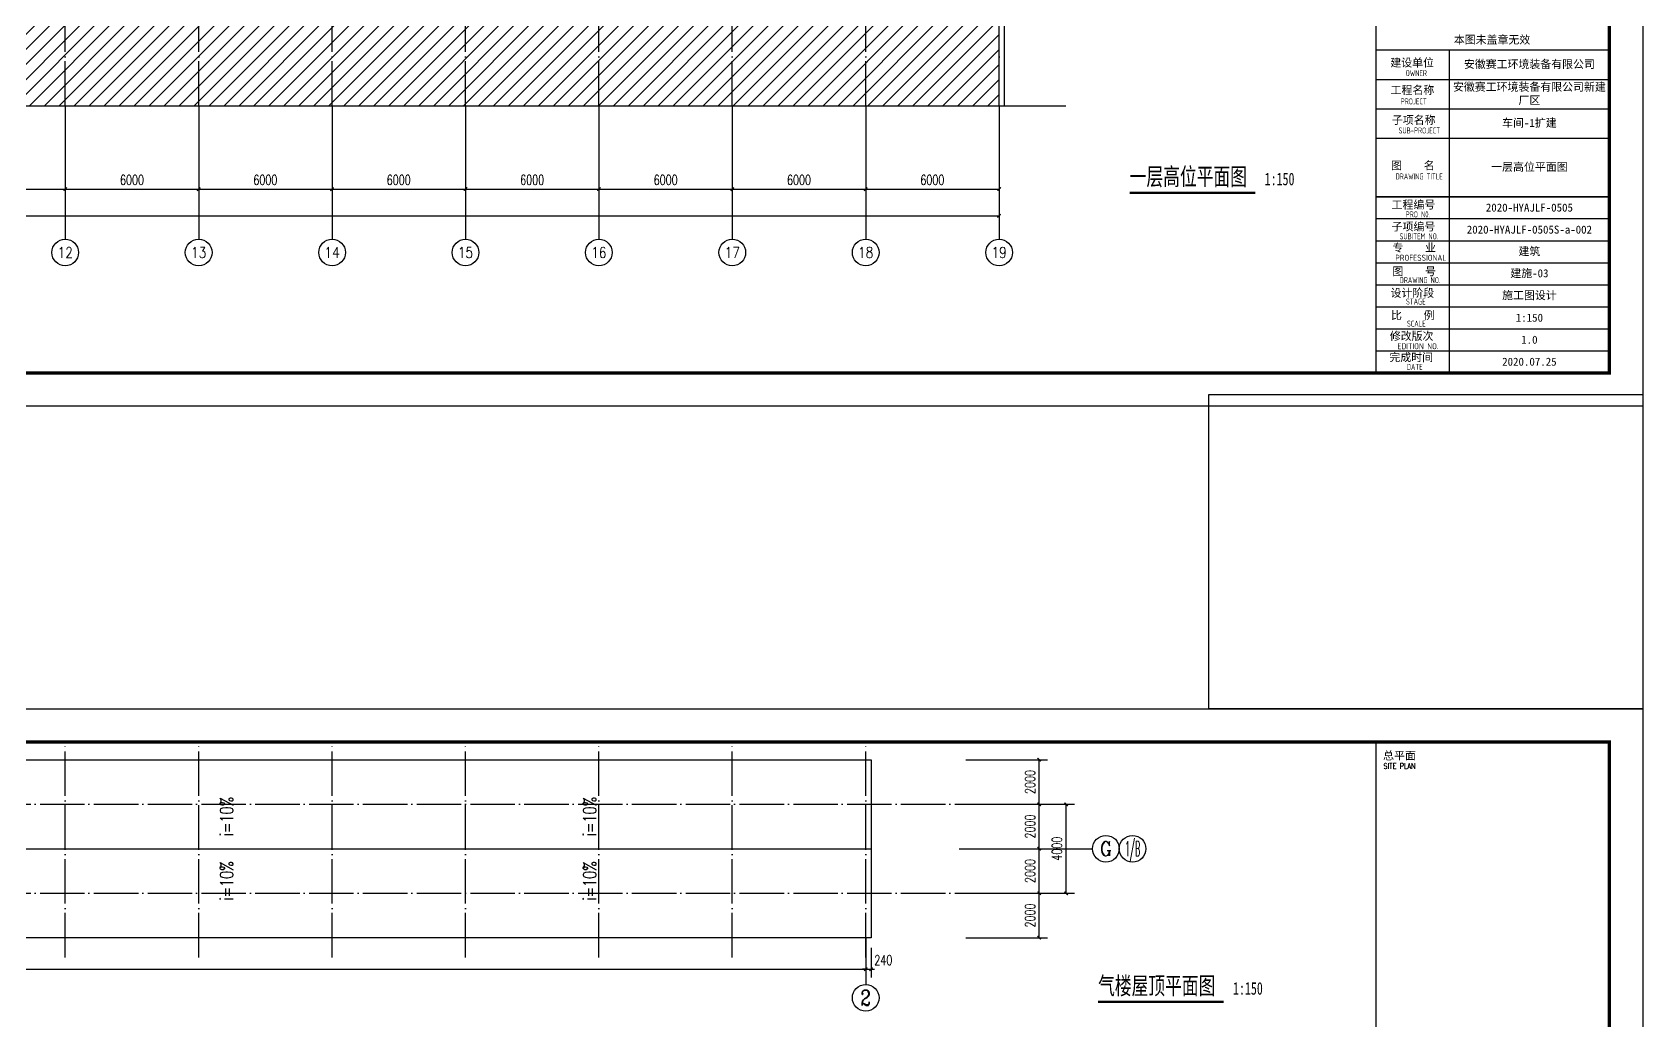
# Model space of a CAD drawing. Extents: x 1900113 to 2270874, y 17288394 to 17931430.
# Drawn here: x 2198437 to 2270874, y 17611013 to 17655456 of the extents above; entities that cross this region are included whole.
import ezdxf
from ezdxf.enums import TextEntityAlignment as Align

# ---------------------------------------------------------------- set-up
doc = ezdxf.new("R2010")
doc.units = 0
doc.header["$LTSCALE"] = 1000
doc.header["$MEASUREMENT"] = 0
doc.linetypes.add('DOTE', pattern=[2.42, 2, -0.2, 0.02, -0.2])
doc.layers.get('Defpoints').update_dxf_attribs({"color": 250})
for name, color, linetype in [('0 - 屋顶线', 150, 'Continuous'), ('AXIS_TEXT', 7, 'Continuous'), ('AXIS_外部', 171, 'Continuous'), ('DIM_SYMB', 165, 'Continuous'), ('DOTE', 1, 'DOTE'), ('PUB_TEXT', 7, 'Continuous'), ('PUB_TITLE', 4, 'Continuous'), ('TK', 4, 'Continuous'), ('WALL-PARAPET', 6, 'Continuous')]:
    doc.layers.add(name, color=color, linetype=linetype)
doc.styles.add('_TCH_AXIS', font='COMPLEX', dxfattribs={"bigfont": 'GBCBIG'})
doc.styles.add('_TCH_DIM', font='SIMPLEX', dxfattribs={"bigfont": 'GBCBIG'})
doc.styles.add('_TCH_DIM_T3', font='SIMPLEX', dxfattribs={"width": 0.705882, "bigfont": 'GBCBIG'})
doc.styles.add('COMPLEX', font='COMPLEX')
doc.styles.add('HT', font='simhei.ttf', dxfattribs={"width": 0.7})
doc.styles.add('ROMANS', font='romans', dxfattribs={"width": 0.65, "height": 231.275})
doc.styles.add('TSSD_REIN', font='tssdeng.shx', dxfattribs={"width": 0.7, "bigfont": 'tssdchn.shx'})
doc.styles.add('图签宋体', font='', dxfattribs={"height": 300})
doc.styles.get('图签宋体').set_extended_font_data('NSimSun')
doc.dimstyles.new('_TCH_ARCH&&150', dxfattribs={"dimtxt": 446.25, "dimasz": 150, "dimexe": 375, "dimexo": 450, "dimgap": 189.375, "dimtad": 1, "dimdec": 0, "dimzin": 0, "dimdsep": 46, "dimtxsty": '_TCH_DIM_T3', "dimblk": 'ARCHTICK', "dimcen": 0.09, "dimclrt": 7, "dimazin": 2, "dimtfac": 1, "dimtdec": 0, "dimtix": 1, "dimtmove": 2, "dimatfit": 3, "dimfxl": 0, "dimtolj": 1, "dimtzin": 0, "dimarcsym": 0})

# ---------------------------------------------------------------- blocks, each defined once
blk = doc.blocks.new('GeYuanFrame_73583436', base_point=(20.09, 4.53))
at = {"layer": 'PUB_TITLE'}
blk.add_lwpolyline([(1013.09, 14.53), (1013.09, 111.33)], dxfattribs=at)
at = {"layer": 'TK'}
for p, q in [((991.09, 102.53), (1061.09, 102.53)), ((991.09, 93.73), (1061.09, 93.73)), ((991.09, 84.93), (1013.09, 84.93)), ((991.09, 84.93), (1061.09, 84.93)), ((991.09, 67.37), (1061.09, 67.37)), ((991.09, 67.33), (1061.09, 67.33)), ((991.09, 60.77), (1061.09, 60.77)), ((991.09, 54.17), (1061.09, 54.17)), ((991.09, 47.57), (1061.09, 47.57)), ((991.09, 40.97), (1061.09, 40.97)), ((991.09, 34.37), (1061.09, 34.37)), ((991.09, 27.77), (1061.09, 27.77)), ((991.09, 21.17), (1061.09, 21.17)), ((991.09, 14.53), (1061.09, 14.53))]:
    blk.add_line(p, q, dxfattribs=at)
blk.add_lwpolyline([(20.09, 4.53), (20.09, 598.53), (1071.09, 598.53), (1071.09, 4.53)], close=True, dxfattribs=at)
at = {"layer": 'TK', "const_width": 1}
blk.add_lwpolyline([(45.09, 588.53), (1061.09, 588.53), (1061.09, 14.53), (45.09, 14.53)], close=True, dxfattribs=at)
at = {"layer": 'TK'}
for points, const_width in [([(991.09, 588.53), (991.09, 14.53)], 0.4), ([(991.09, 111.33), (1061.09, 111.33)], 0.35), ([(991.09, 67.37), (1061.09, 67.37)], 0.35)]:
    blk.add_lwpolyline(points, dxfattribs=dict(at, const_width=const_width))
at = {"layer": 'TK', "style": '图签宋体'}
for s, p in [('本图未盖章无效', (1014.43, 113.2)), ('建设单位', (995.39, 106.33)), ('工程名称', (995.47, 98.12)), ('子项名称', (995.85, 89.14)), ('图    名', (995.63, 75.5)), ('工程编号', (995.77, 63.77)), ('子项编号', (995.77, 57.19)), ('专    业', (996.01, 50.88)), ('图    号', (996.02, 43.77)), ('设计阶段', (995.45, 37.32)), ('比    例', (995.59, 30.63)), ('修改版次', (995.24, 24.41)), ('完成时间', (995.11, 18.02))]:
    blk.add_text(s, height=2.4, dxfattribs=at).set_placement(p)
at = {"layer": 'TK', "style": 'TSSD_REIN'}
for s, width, p in [('OWNER', 0.7, (999.98, 103.48)), ('PROJECT', 0.7, (998.52, 95.02)), ('SUB-PROJECT', 0.7, (997.86, 86.3)), ('DRAWING TITLE', 0.7, (996.97, 72.53)), ('PRO N0.', 0.7, (1000.01, 61.15)), ('SUBITEM NO.', 0.7, (998.15, 54.58)), ('PROFESSIONAL', 0.8, (996.88, 48.15)), ('DRAWING NO.', 0.7, (998.19, 41.45)), ('STAGE', 0.7, (1000.09, 35.03)), ('SCALE', 0.7, (1000.38, 28.42)), ('EDITION NO.', 0.8, (997.53, 21.64)), ('DATE', 0.7, (1000.33, 15.45))]:
    blk.add_text(s, height=1.8, dxfattribs=dict(at, width=width)).set_placement(p)
at = {"layer": 'TK', "char_height": 2.4, "width": 48, "attachment_point": 5, "style": '图签宋体'}
for s, insert in [('安徽赛工环境装备有限公司', (1037.09, 106.93)), ('安徽赛工环境装备有限公司新建厂区', (1037.09, 98.13)), ('车间-1扩建', (1037.09, 89.33)), ('一层高位平面图', (1037.09, 76.13)), ('2020-HYAJLF-0505', (1037.09, 64.07)), ('2020-HYAJLF-0505S-a-002', (1037.09, 57.47)), ('建筑', (1037.09, 50.87)), ('建施-03', (1037.09, 44.27)), ('施工图设计', (1037.09, 37.67)), ('1:150', (1037.09, 31.07)), ('1.0', (1037.09, 24.47)), ('2020.07.25', (1037.09, 17.88))]:
    blk.add_mtext(s, dxfattribs=dict(at, insert=insert))
blk = doc.blocks.new('GeYuanFrame_83275672', base_point=(20.09, 4.53))
at = {"layer": 'TK'}
blk.add_lwpolyline([(20.09, 4.53), (20.09, 598.53), (1071.09, 598.53), (1071.09, 4.53)], close=True, dxfattribs=at)
at = {"layer": 'TK', "const_width": 1}
blk.add_lwpolyline([(45.09, 588.53), (1061.09, 588.53), (1061.09, 14.53), (45.09, 14.53)], close=True, dxfattribs=at)
at = {"layer": 'TK', "const_width": 0.4}
blk.add_lwpolyline([(991.09, 588.53), (991.09, 14.53)], dxfattribs=at)
at = {"layer": 'TK', "style": '图签宋体'}
blk.add_text('总平面', height=2.4, dxfattribs=at).set_placement((993.23, 583.28))
at = {"layer": 'TK', "style": 'ROMANS', "width": 0.76}
blk.add_text('SITE PLAN', height=1.697, dxfattribs=at).set_placement((993.35, 580.49))
blk = doc.blocks.new('_ArchTick')
at = {"color": 0, "linetype": 'ByBlock', "const_width": 0.4}
blk.add_lwpolyline([(-0.5, -0.5), (0.5, 0.5)], dxfattribs=at)
blk = doc.blocks.new('*D40')
at = {"layer": 'AXIS_外部', "color": 0, "lineweight": -2}
for p, q in [((2139924, 17614296), (2139924, 17612953)), ((2235924, 17614296), (2235924, 17612953)), ((2139924, 17613328), (2235924, 17613328))]:
    blk.add_line(p, q, dxfattribs=at)
at = {"layer": 'Defpoints', "color": 0}
for p in [(2139924, 17614746), (2235924, 17614746), (2235924, 17613328)]:
    blk.add_point(p, dxfattribs=at)
at = {"layer": 'AXIS_外部', "color": 0, "lineweight": -2, "xscale": 150, "yscale": 150, "zscale": 150, "rotation": 180}
blk.add_blockref('_ArchTick', (2139924, 17613328), dxfattribs=at)
at = {"layer": 'AXIS_外部', "color": 0, "lineweight": -2, "xscale": 150, "yscale": 150, "zscale": 150}
blk.add_blockref('_ArchTick', (2235924, 17613328), dxfattribs=at)
at = {"layer": 'AXIS_外部', "color": 7, "insert": (2187924, 17613740), "char_height": 446.2, "attachment_point": 5, "style": '_TCH_DIM_T3'}
blk.add_mtext('\\A1;96000', dxfattribs=at)
blk = doc.blocks.new('*D41')
at = {"layer": 'AXIS_外部', "color": 0, "lineweight": -2}
for p, q in [((2235924, 17614296), (2235924, 17612953)), ((2236164, 17614296), (2236164, 17612953)), ((2235924, 17613328), (2235774, 17613328)), ((2235924, 17613328), (2236164, 17613328)), ((2236164, 17613328), (2236314, 17613328))]:
    blk.add_line(p, q, dxfattribs=at)
at = {"layer": 'Defpoints', "color": 0}
for p in [(2235924, 17614746), (2236164, 17614746), (2236164, 17613328)]:
    blk.add_point(p, dxfattribs=at)
at = {"layer": 'AXIS_外部', "color": 0, "lineweight": -2, "xscale": 150, "yscale": 150, "zscale": 150}
blk.add_blockref('_ArchTick', (2235924, 17613328), dxfattribs=at)
at = {"layer": 'AXIS_外部', "color": 0, "lineweight": -2, "xscale": 150, "yscale": 150, "zscale": 150, "rotation": 180}
blk.add_blockref('_ArchTick', (2236164, 17613328), dxfattribs=at)
at = {"layer": 'AXIS_外部', "color": 7, "insert": (2236719, 17613740), "char_height": 446.2, "attachment_point": 5, "style": '_TCH_DIM_T3'}
blk.add_mtext('\\A1;240', dxfattribs=at)
blk = doc.blocks.new('*D42')
at = {"layer": 'AXIS_外部', "color": 0, "lineweight": -2}
for p, q in [((2240437, 17620746), (2245312, 17620746)), ((2244937, 17616746), (2244937, 17620746)), ((2240437, 17616746), (2245312, 17616746))]:
    blk.add_line(p, q, dxfattribs=at)
at = {"layer": 'Defpoints', "color": 0}
for p in [(2239987, 17620746), (2244937, 17620746), (2239987, 17616746)]:
    blk.add_point(p, dxfattribs=at)
at = {"layer": 'AXIS_外部', "color": 0, "lineweight": -2, "xscale": 150, "yscale": 150, "zscale": 150}
for p, rotation in [((2244937, 17620746), 90), ((2244937, 17616746), 270)]:
    blk.add_blockref('_ArchTick', p, dxfattribs=dict(at, rotation=rotation))
at = {"layer": 'AXIS_外部', "color": 7, "insert": (2244524, 17618746), "char_height": 446.2, "attachment_point": 5, "rotation": 90, "style": '_TCH_DIM_T3'}
blk.add_mtext('\\A1;4000', dxfattribs=at)
blk = doc.blocks.new('*D43')
at = {"layer": 'AXIS_外部', "color": 0, "lineweight": -2}
for p, q in [((2240427, 17616746), (2244102, 17616746)), ((2243727, 17614746), (2243727, 17616746)), ((2240427, 17614746), (2244102, 17614746))]:
    blk.add_line(p, q, dxfattribs=at)
at = {"layer": 'Defpoints', "color": 0}
for p in [(2239977, 17616746), (2243727, 17616746), (2239977, 17614746)]:
    blk.add_point(p, dxfattribs=at)
at = {"layer": 'AXIS_外部', "color": 0, "lineweight": -2, "xscale": 150, "yscale": 150, "zscale": 150}
for p, rotation in [((2243727, 17616746), 90), ((2243727, 17614746), 270)]:
    blk.add_blockref('_ArchTick', p, dxfattribs=dict(at, rotation=rotation))
at = {"layer": 'AXIS_外部', "color": 7, "insert": (2243315, 17615746), "char_height": 446.2, "attachment_point": 5, "rotation": 90, "style": '_TCH_DIM_T3'}
blk.add_mtext('\\A1;2000', dxfattribs=at)
blk = doc.blocks.new('*D44')
at = {"layer": 'AXIS_外部', "color": 0, "lineweight": -2}
for p, q in [((2240427, 17618746), (2244102, 17618746)), ((2243727, 17616746), (2243727, 17618746)), ((2240427, 17616746), (2244102, 17616746))]:
    blk.add_line(p, q, dxfattribs=at)
at = {"layer": 'Defpoints', "color": 0}
for p in [(2239977, 17618746), (2243727, 17618746), (2239977, 17616746)]:
    blk.add_point(p, dxfattribs=at)
at = {"layer": 'AXIS_外部', "color": 0, "lineweight": -2, "xscale": 150, "yscale": 150, "zscale": 150}
for p, rotation in [((2243727, 17618746), 90), ((2243727, 17616746), 270)]:
    blk.add_blockref('_ArchTick', p, dxfattribs=dict(at, rotation=rotation))
at = {"layer": 'AXIS_外部', "color": 7, "insert": (2243315, 17617746), "char_height": 446.2, "attachment_point": 5, "rotation": 90, "style": '_TCH_DIM_T3'}
blk.add_mtext('\\A1;2000', dxfattribs=at)
blk = doc.blocks.new('*D45')
at = {"layer": 'AXIS_外部', "color": 0, "lineweight": -2}
for p, q in [((2240427, 17620746), (2244102, 17620746)), ((2243727, 17618746), (2243727, 17620746)), ((2240427, 17618746), (2244102, 17618746))]:
    blk.add_line(p, q, dxfattribs=at)
at = {"layer": 'Defpoints', "color": 0}
for p in [(2239977, 17620746), (2243727, 17620746), (2239977, 17618746)]:
    blk.add_point(p, dxfattribs=at)
at = {"layer": 'AXIS_外部', "color": 0, "lineweight": -2, "xscale": 150, "yscale": 150, "zscale": 150}
for p, rotation in [((2243727, 17620746), 90), ((2243727, 17618746), 270)]:
    blk.add_blockref('_ArchTick', p, dxfattribs=dict(at, rotation=rotation))
at = {"layer": 'AXIS_外部', "color": 7, "insert": (2243315, 17619746), "char_height": 446.2, "attachment_point": 5, "rotation": 90, "style": '_TCH_DIM_T3'}
blk.add_mtext('\\A1;2000', dxfattribs=at)
blk = doc.blocks.new('*D46')
at = {"layer": 'AXIS_外部', "color": 0, "lineweight": -2}
for p, q in [((2240427, 17622746), (2244102, 17622746)), ((2243727, 17620746), (2243727, 17622746)), ((2240427, 17620746), (2244102, 17620746))]:
    blk.add_line(p, q, dxfattribs=at)
at = {"layer": 'Defpoints', "color": 0}
for p in [(2239977, 17622746), (2243727, 17622746), (2239977, 17620746)]:
    blk.add_point(p, dxfattribs=at)
at = {"layer": 'AXIS_外部', "color": 0, "lineweight": -2, "xscale": 150, "yscale": 150, "zscale": 150}
for p, rotation in [((2243727, 17622746), 90), ((2243727, 17620746), 270)]:
    blk.add_blockref('_ArchTick', p, dxfattribs=dict(at, rotation=rotation))
at = {"layer": 'AXIS_外部', "color": 7, "insert": (2243315, 17621746), "char_height": 446.2, "attachment_point": 5, "rotation": 90, "style": '_TCH_DIM_T3'}
blk.add_mtext('\\A1;2000', dxfattribs=at)
blk = doc.blocks.new('*D554')
at = {"layer": 'AXIS_外部', "color": 0, "lineweight": -2}
for p, q in [((2193924, 17651703), (2193924, 17648028)), ((2199924, 17651703), (2199924, 17648028)), ((2193924, 17648403), (2199924, 17648403))]:
    blk.add_line(p, q, dxfattribs=at)
at = {"layer": 'Defpoints', "color": 0}
for p in [(2193924, 17652153), (2199924, 17652153), (2199924, 17648403)]:
    blk.add_point(p, dxfattribs=at)
at = {"layer": 'AXIS_外部', "color": 0, "lineweight": -2, "xscale": 150, "yscale": 150, "zscale": 150, "rotation": 180}
blk.add_blockref('_ArchTick', (2193924, 17648403), dxfattribs=at)
at = {"layer": 'AXIS_外部', "color": 0, "lineweight": -2, "xscale": 150, "yscale": 150, "zscale": 150}
blk.add_blockref('_ArchTick', (2199924, 17648403), dxfattribs=at)
at = {"layer": 'AXIS_外部', "color": 7, "insert": (2196924, 17648816), "char_height": 446.2, "attachment_point": 5, "style": '_TCH_DIM_T3'}
blk.add_mtext('\\A1;6000', dxfattribs=at)
blk = doc.blocks.new('*D555')
at = {"layer": 'AXIS_外部', "color": 0, "lineweight": -2}
for p, q in [((2199924, 17651703), (2199924, 17648028)), ((2205924, 17651703), (2205924, 17648028)), ((2199924, 17648403), (2205924, 17648403))]:
    blk.add_line(p, q, dxfattribs=at)
at = {"layer": 'Defpoints', "color": 0}
for p in [(2199924, 17652153), (2205924, 17652153), (2205924, 17648403)]:
    blk.add_point(p, dxfattribs=at)
at = {"layer": 'AXIS_外部', "color": 0, "lineweight": -2, "xscale": 150, "yscale": 150, "zscale": 150, "rotation": 180}
blk.add_blockref('_ArchTick', (2199924, 17648403), dxfattribs=at)
at = {"layer": 'AXIS_外部', "color": 0, "lineweight": -2, "xscale": 150, "yscale": 150, "zscale": 150}
blk.add_blockref('_ArchTick', (2205924, 17648403), dxfattribs=at)
at = {"layer": 'AXIS_外部', "color": 7, "insert": (2202924, 17648816), "char_height": 446.2, "attachment_point": 5, "style": '_TCH_DIM_T3'}
blk.add_mtext('\\A1;6000', dxfattribs=at)
blk = doc.blocks.new('*D556')
at = {"layer": 'AXIS_外部', "color": 0, "lineweight": -2}
for p, q in [((2205924, 17651703), (2205924, 17648028)), ((2211924, 17651703), (2211924, 17648028)), ((2205924, 17648403), (2211924, 17648403))]:
    blk.add_line(p, q, dxfattribs=at)
at = {"layer": 'Defpoints', "color": 0}
for p in [(2205924, 17652153), (2211924, 17652153), (2211924, 17648403)]:
    blk.add_point(p, dxfattribs=at)
at = {"layer": 'AXIS_外部', "color": 0, "lineweight": -2, "xscale": 150, "yscale": 150, "zscale": 150, "rotation": 180}
blk.add_blockref('_ArchTick', (2205924, 17648403), dxfattribs=at)
at = {"layer": 'AXIS_外部', "color": 0, "lineweight": -2, "xscale": 150, "yscale": 150, "zscale": 150}
blk.add_blockref('_ArchTick', (2211924, 17648403), dxfattribs=at)
at = {"layer": 'AXIS_外部', "color": 7, "insert": (2208924, 17648816), "char_height": 446.2, "attachment_point": 5, "style": '_TCH_DIM_T3'}
blk.add_mtext('\\A1;6000', dxfattribs=at)
blk = doc.blocks.new('*D557')
at = {"layer": 'AXIS_外部', "color": 0, "lineweight": -2}
for p, q in [((2211924, 17651703), (2211924, 17648028)), ((2217924, 17651703), (2217924, 17648028)), ((2211924, 17648403), (2217924, 17648403))]:
    blk.add_line(p, q, dxfattribs=at)
at = {"layer": 'Defpoints', "color": 0}
for p in [(2211924, 17652153), (2217924, 17652153), (2217924, 17648403)]:
    blk.add_point(p, dxfattribs=at)
at = {"layer": 'AXIS_外部', "color": 0, "lineweight": -2, "xscale": 150, "yscale": 150, "zscale": 150, "rotation": 180}
blk.add_blockref('_ArchTick', (2211924, 17648403), dxfattribs=at)
at = {"layer": 'AXIS_外部', "color": 0, "lineweight": -2, "xscale": 150, "yscale": 150, "zscale": 150}
blk.add_blockref('_ArchTick', (2217924, 17648403), dxfattribs=at)
at = {"layer": 'AXIS_外部', "color": 7, "insert": (2214924, 17648816), "char_height": 446.2, "attachment_point": 5, "style": '_TCH_DIM_T3'}
blk.add_mtext('\\A1;6000', dxfattribs=at)
blk = doc.blocks.new('*D558')
at = {"layer": 'AXIS_外部', "color": 0, "lineweight": -2}
for p, q in [((2217924, 17651703), (2217924, 17648028)), ((2223924, 17651703), (2223924, 17648028)), ((2217924, 17648403), (2223924, 17648403))]:
    blk.add_line(p, q, dxfattribs=at)
at = {"layer": 'Defpoints', "color": 0}
for p in [(2217924, 17652153), (2223924, 17652153), (2223924, 17648403)]:
    blk.add_point(p, dxfattribs=at)
at = {"layer": 'AXIS_外部', "color": 0, "lineweight": -2, "xscale": 150, "yscale": 150, "zscale": 150, "rotation": 180}
blk.add_blockref('_ArchTick', (2217924, 17648403), dxfattribs=at)
at = {"layer": 'AXIS_外部', "color": 0, "lineweight": -2, "xscale": 150, "yscale": 150, "zscale": 150}
blk.add_blockref('_ArchTick', (2223924, 17648403), dxfattribs=at)
at = {"layer": 'AXIS_外部', "color": 7, "insert": (2220924, 17648816), "char_height": 446.2, "attachment_point": 5, "style": '_TCH_DIM_T3'}
blk.add_mtext('\\A1;6000', dxfattribs=at)
blk = doc.blocks.new('*D559')
at = {"layer": 'AXIS_外部', "color": 0, "lineweight": -2}
for p, q in [((2223924, 17651703), (2223924, 17648028)), ((2229924, 17651703), (2229924, 17648028)), ((2223924, 17648403), (2229924, 17648403))]:
    blk.add_line(p, q, dxfattribs=at)
at = {"layer": 'Defpoints', "color": 0}
for p in [(2223924, 17652153), (2229924, 17652153), (2229924, 17648403)]:
    blk.add_point(p, dxfattribs=at)
at = {"layer": 'AXIS_外部', "color": 0, "lineweight": -2, "xscale": 150, "yscale": 150, "zscale": 150, "rotation": 180}
blk.add_blockref('_ArchTick', (2223924, 17648403), dxfattribs=at)
at = {"layer": 'AXIS_外部', "color": 0, "lineweight": -2, "xscale": 150, "yscale": 150, "zscale": 150}
blk.add_blockref('_ArchTick', (2229924, 17648403), dxfattribs=at)
at = {"layer": 'AXIS_外部', "color": 7, "insert": (2226924, 17648816), "char_height": 446.2, "attachment_point": 5, "style": '_TCH_DIM_T3'}
blk.add_mtext('\\A1;6000', dxfattribs=at)
blk = doc.blocks.new('*D560')
at = {"layer": 'AXIS_外部', "color": 0, "lineweight": -2}
for p, q in [((2229924, 17651703), (2229924, 17648028)), ((2235924, 17651703), (2235924, 17648028)), ((2229924, 17648403), (2235924, 17648403))]:
    blk.add_line(p, q, dxfattribs=at)
at = {"layer": 'Defpoints', "color": 0}
for p in [(2229924, 17652153), (2235924, 17652153), (2235924, 17648403)]:
    blk.add_point(p, dxfattribs=at)
at = {"layer": 'AXIS_外部', "color": 0, "lineweight": -2, "xscale": 150, "yscale": 150, "zscale": 150, "rotation": 180}
blk.add_blockref('_ArchTick', (2229924, 17648403), dxfattribs=at)
at = {"layer": 'AXIS_外部', "color": 0, "lineweight": -2, "xscale": 150, "yscale": 150, "zscale": 150}
blk.add_blockref('_ArchTick', (2235924, 17648403), dxfattribs=at)
at = {"layer": 'AXIS_外部', "color": 7, "insert": (2232924, 17648816), "char_height": 446.2, "attachment_point": 5, "style": '_TCH_DIM_T3'}
blk.add_mtext('\\A1;6000', dxfattribs=at)
blk = doc.blocks.new('*D561')
at = {"layer": 'AXIS_外部', "color": 0, "lineweight": -2}
for p, q in [((2235924, 17651703), (2235924, 17648028)), ((2241924, 17651703), (2241924, 17648028)), ((2235924, 17648403), (2241924, 17648403))]:
    blk.add_line(p, q, dxfattribs=at)
at = {"layer": 'Defpoints', "color": 0}
for p in [(2235924, 17652153), (2241924, 17652153), (2241924, 17648403)]:
    blk.add_point(p, dxfattribs=at)
at = {"layer": 'AXIS_外部', "color": 0, "lineweight": -2, "xscale": 150, "yscale": 150, "zscale": 150, "rotation": 180}
blk.add_blockref('_ArchTick', (2235924, 17648403), dxfattribs=at)
at = {"layer": 'AXIS_外部', "color": 0, "lineweight": -2, "xscale": 150, "yscale": 150, "zscale": 150}
blk.add_blockref('_ArchTick', (2241924, 17648403), dxfattribs=at)
at = {"layer": 'AXIS_外部', "color": 7, "insert": (2238924, 17648816), "char_height": 446.2, "attachment_point": 5, "style": '_TCH_DIM_T3'}
blk.add_mtext('\\A1;6000', dxfattribs=at)
blk = doc.blocks.new('*D562')
at = {"layer": 'AXIS_外部', "color": 0, "lineweight": -2}
for p, q in [((2133924, 17651703), (2133924, 17646828)), ((2241924, 17651703), (2241924, 17646828)), ((2133924, 17647203), (2241924, 17647203))]:
    blk.add_line(p, q, dxfattribs=at)
at = {"layer": 'Defpoints', "color": 0}
for p in [(2133924, 17652153), (2241924, 17652153), (2241924, 17647203)]:
    blk.add_point(p, dxfattribs=at)
at = {"layer": 'AXIS_外部', "color": 0, "lineweight": -2, "xscale": 150, "yscale": 150, "zscale": 150, "rotation": 180}
blk.add_blockref('_ArchTick', (2133924, 17647203), dxfattribs=at)
at = {"layer": 'AXIS_外部', "color": 0, "lineweight": -2, "xscale": 150, "yscale": 150, "zscale": 150}
blk.add_blockref('_ArchTick', (2241924, 17647203), dxfattribs=at)
at = {"layer": 'AXIS_外部', "color": 7, "insert": (2187924, 17647616), "char_height": 446.2, "attachment_point": 5, "style": '_TCH_DIM_T3'}
blk.add_mtext('\\A1;108000', dxfattribs=at)
blk = doc.blocks.new('_AXISO')
blk.add_circle((0, 0), 0.5)
at = {"layer": 'AXIS_TEXT', "style": 'COMPLEX', "width": 1.041667}
blk.add_attdef('A', text='', height=0.56, dxfattribs=at).set_placement((-0.25, -0.28), (0.25, -0.28), align=Align.FIT)

msp = doc.modelspace()

# ---------------------------------------------------------------- hatches: boundary and pattern name
h = msp.add_hatch()
h.set_pattern_fill('ANSI31', color=250, scale=300, style=0)
h.set_pattern_definition([(45, (53131.6, -1230649.84), (-336.759605, 336.759605), [])])
h.paths.add_polyline_path([(2241923.5, 17656153.4), (2133923.5, 17656153.4), (2133923.5, 17652153.4), (2187810, 17652153.4), (2187886.5, 17652363.4), (2187960.5, 17651943.4), (2188035, 17652153.4), (2241923.5, 17652153.4)])
h.paths.add_polyline_path([(2186716.3, 17653731.3), (2187472.4, 17653731.3), (2187472.4, 17654978.8), (2186716.3, 17654978.8)], flags=24)
h.paths.add_polyline_path([(2185343, 17653707.6), (2187144.5, 17653707.6), (2187144.5, 17655029.1), (2185343, 17655029.1)], flags=24)
h.paths.add_polyline_path([(2184334.6, 17653731.3), (2185771.2, 17653731.3), (2185771.2, 17654978.8), (2184334.6, 17654978.8)], flags=24)
h.paths.add_polyline_path([(2182956.5, 17653691.5), (2184767.5, 17653691.5), (2184767.5, 17655041.5), (2182956.5, 17655041.5)], flags=24)

# ---------------------------------------------------------------- linework, layer by layer
msp.add_lwpolyline([(2270873.5, 17625042), (2251358.8, 17625042), (2251358.8, 17639164), (2270873.5, 17639164)], close=True)
at = {"layer": '0 - 屋顶线'}
msp.add_line((2139683.5, 17618746.3), (2236163.5, 17618746.3), dxfattribs=at)
msp.add_lwpolyline([(2139683.5, 17622746.3), (2236163.5, 17622746.3), (2236163.5, 17614746.3), (2139683.5, 17614746.3)], close=True, dxfattribs=at)
at = {"layer": 'AXIS_外部'}
for p, q in [((2199923.5, 17652153.4), (2199923.5, 17646153.4)), ((2205923.5, 17652153.4), (2205923.5, 17646153.4)), ((2211923.5, 17652153.4), (2211923.5, 17646153.4)), ((2217923.5, 17652153.4), (2217923.5, 17646153.4)), ((2223923.5, 17652153.4), (2223923.5, 17646153.4)), ((2229923.5, 17652153.4), (2229923.5, 17646153.4)), ((2235923.5, 17652153.4), (2235923.5, 17646153.4)), ((2241923.5, 17652153.4), (2241923.5, 17646153.4)), ((2240127.1, 17618746.3), (2246127.1, 17618746.3)), ((2235923.5, 17614746.3), (2235923.5, 17612643.6))]:
    msp.add_line(p, q, dxfattribs=at)
at = {"layer": 'DIM_SYMB', "color": 150}
msp.add_lwpolyline([(2130923.5, 17652153.4), (2187810, 17652153.4), (2187886.5, 17652363.4), (2187960.5, 17651943.4), (2188035, 17652153.4), (2244923.5, 17652153.4)], dxfattribs=at)
at = {"layer": 'DIM_SYMB', "const_width": 105}
for points in [[(2247798.4, 17648241.7), (2253448, 17648241.7)], [(2246376.1, 17611861.1), (2252022.6, 17611861.1)]]:
    msp.add_lwpolyline(points, dxfattribs=at)
at = {"layer": 'DIM_SYMB'}
for points in [[(2207619.5, 17619265.8, 0, 0, 0), (2207619.5, 17620520.2, 160, 0, 0), (2207619.5, 17621120.2, 0, 0, 0)], [(2223947.6, 17619265.8, 0, 0, 0), (2223947.6, 17620520.2, 160, 0, 0), (2223947.6, 17621120.2, 0, 0, 0)], [(2207619.5, 17618226.9, 0, 0, 0), (2207619.5, 17616972.5, 160, 0, 0), (2207619.5, 17616372.5, 0, 0, 0)], [(2223947.6, 17618226.9, 0, 0, 0), (2223947.6, 17616972.5, 160, 0, 0), (2223947.6, 17616372.5, 0, 0, 0)]]:
    msp.add_lwpolyline(points, format="xyseb", dxfattribs=at)
at = {"layer": 'DOTE'}
for p, q in [((2199923.5, 17652153.4), (2199923.5, 17716153.4)), ((2205923.5, 17652153.4), (2205923.5, 17716153.4)), ((2211923.5, 17652153.4), (2211923.5, 17716153.4)), ((2217923.5, 17652153.4), (2217923.5, 17716153.4)), ((2223923.5, 17652153.4), (2223923.5, 17716153.4)), ((2229923.5, 17652153.4), (2229923.5, 17716153.4)), ((2235923.5, 17652153.4), (2235923.5, 17716153.4)), ((2241923.5, 17652153.4), (2241923.5, 17716153.4)), ((2199923.5, 17613864.2), (2199923.5, 17623542)), ((2205923.5, 17613864.2), (2205923.5, 17623542)), ((2211923.5, 17613864.2), (2211923.5, 17623542)), ((2217923.5, 17613864.2), (2217923.5, 17623542)), ((2223923.5, 17613864.2), (2223923.5, 17623542)), ((2229923.5, 17613864.2), (2229923.5, 17623542)), ((2235923.5, 17613864.2), (2235923.5, 17623542)), ((2135870, 17620746.3), (2244923.5, 17620746.3)), ((2135870, 17616746.3), (2244923.5, 17616746.3))]:
    msp.add_line(p, q, dxfattribs=at)
at = {"layer": 'WALL-PARAPET'}
for p, q in [((2241923.5, 17652153.4), (2241923.5, 17656153.4)), ((2242163.5, 17652153.4), (2242163.5, 17656273.4)), ((2241923.5, 17652153.4), (2242163.5, 17652153.4))]:
    msp.add_line(p, q, dxfattribs=at)

# ---------------------------------------------------------------- block references
at = {"xscale": 150, "yscale": 150, "zscale": 150}
for name, p in [('GeYuanFrame_73583436', (2113223.5, 17638637.9)), ('GeYuanFrame_83275672', (2113223.5, 17535942))]:
    msp.add_blockref(name, p, dxfattribs=at)
at = {"layer": 'AXIS_外部'}
ref = msp.add_blockref('_AXISO', (2199923.5, 17645553.4), dxfattribs=dict(at, xscale=1200, yscale=1200, zscale=1200))
ref.add_attrib('A', '12', dxfattribs={"layer": 'AXIS_TEXT', "height": 492.67, "style": '_TCH_AXIS'}).set_placement((2199583.3, 17645307), (2200263.7, 17645307), align=Align.FIT)
ref = msp.add_blockref('_AXISO', (2205923.5, 17645553.4), dxfattribs=dict(at, xscale=1200, yscale=1200, zscale=1200))
ref.add_attrib('A', '13', dxfattribs={"layer": 'AXIS_TEXT', "height": 492.67, "style": '_TCH_AXIS'}).set_placement((2205583.3, 17645307), (2206263.7, 17645307), align=Align.FIT)
ref = msp.add_blockref('_AXISO', (2211923.5, 17645553.4), dxfattribs=dict(at, xscale=1200, yscale=1200, zscale=1200))
ref.add_attrib('A', '14', dxfattribs={"layer": 'AXIS_TEXT', "height": 471.11, "style": '_TCH_AXIS'}).set_placement((2211575.8, 17645317.8), (2212271.2, 17645317.8), align=Align.FIT)
ref = msp.add_blockref('_AXISO', (2217923.5, 17645553.4), dxfattribs=dict(at, xscale=1200, yscale=1200, zscale=1200))
ref.add_attrib('A', '15', dxfattribs={"layer": 'AXIS_TEXT', "height": 492.67, "style": '_TCH_AXIS'}).set_placement((2217583.3, 17645307), (2218263.7, 17645307), align=Align.FIT)
ref = msp.add_blockref('_AXISO', (2223923.5, 17645553.4), dxfattribs=dict(at, xscale=1200, yscale=1200, zscale=1200))
ref.add_attrib('A', '16', dxfattribs={"layer": 'AXIS_TEXT', "height": 492.67, "style": '_TCH_AXIS'}).set_placement((2223583.3, 17645307), (2224263.7, 17645307), align=Align.FIT)
ref = msp.add_blockref('_AXISO', (2229923.5, 17645553.4), dxfattribs=dict(at, xscale=1200, yscale=1200, zscale=1200))
ref.add_attrib('A', '17', dxfattribs={"layer": 'AXIS_TEXT', "height": 492.67, "style": '_TCH_AXIS'}).set_placement((2229583.3, 17645307), (2230263.7, 17645307), align=Align.FIT)
ref = msp.add_blockref('_AXISO', (2235923.5, 17645553.4), dxfattribs=dict(at, xscale=1200, yscale=1200, zscale=1200))
ref.add_attrib('A', '18', dxfattribs={"layer": 'AXIS_TEXT', "height": 492.67, "style": '_TCH_AXIS'}).set_placement((2235583.3, 17645307), (2236263.7, 17645307), align=Align.FIT)
ref = msp.add_blockref('_AXISO', (2241923.5, 17645553.4), dxfattribs=dict(at, xscale=1200, yscale=1200, zscale=1200))
ref.add_attrib('A', '19', dxfattribs={"layer": 'AXIS_TEXT', "height": 492.67, "style": '_TCH_AXIS'}).set_placement((2241583.3, 17645307), (2242263.7, 17645307), align=Align.FIT)
ref = msp.add_blockref('_AXISO', (2246727.1, 17618746.3), dxfattribs=dict(at, xscale=1200, yscale=1200, zscale=1200))
ref.add_attrib('A', 'G', dxfattribs={"layer": 'AXIS_TEXT', "height": 637.8, "style": '_TCH_AXIS'}).set_placement((2246453.7, 17618427.4), (2247000.4, 17618427.4), align=Align.FIT)
ref = msp.add_blockref('_AXISO', (2247927.1, 17618746.3), dxfattribs=dict(at, xscale=1200, yscale=1200, zscale=1200))
ref.add_attrib('A', '1/B', dxfattribs={"layer": 'AXIS_TEXT', "height": 678.82, "style": '_TCH_AXIS', "width": 0.388889}).set_placement((2247587.7, 17618406.9), (2248266.5, 17618406.9), align=Align.FIT)
ref = msp.add_blockref('_AXISO', (2235923.5, 17612043.6), dxfattribs=dict(at, xscale=1200, yscale=1200, zscale=1200))
ref.add_attrib('A', '2', dxfattribs={"layer": 'AXIS_TEXT', "height": 698.9, "style": '_TCH_AXIS'}).set_placement((2235690.5, 17611694.1), (2236156.5, 17611694.1), align=Align.FIT)

# ---------------------------------------------------------------- texts
at = {"layer": 'PUB_TEXT', "style": 'HT', "width": 0.7}
for s, height, p in [('一层高位平面图', 788.61, (2247798.4, 17648575.8)), ('1:150', 563.29, (2253868, 17648575.8)), ('气楼屋顶平面图', 788.61, (2246376.1, 17612195.1)), ('1:150', 563.29, (2252442.6, 17612186.3))]:
    msp.add_text(s, height=height, dxfattribs=at).set_placement(p)
at = {"layer": 'PUB_TEXT', "style": '_TCH_DIM', "width": 0.705882}
for p in [(2207479.5, 17619313), (2223807.6, 17619313), (2207479.5, 17616419.7), (2223807.6, 17616419.7)]:
    msp.add_text('i=10%', height=595, rotation=90, dxfattribs=at).set_placement(p)

# ---------------------------------------------------------------- dimensions: what is measured, and where the dimension line sits
at = {"layer": 'AXIS_外部'}
for p1, p2, distance, picture, middle in [((2133923.5, 17652153.4), (2241923.5, 17652153.4), -4950, '*D562', (2187923.5, 17647615.9)), ((2193923.5, 17652153.4), (2199923.5, 17652153.4), -3750, '*D554', (2196923.5, 17648815.9)), ((2199923.5, 17652153.4), (2205923.5, 17652153.4), -3750, '*D555', (2202923.5, 17648815.9)), ((2205923.5, 17652153.4), (2211923.5, 17652153.4), -3750, '*D556', (2208923.5, 17648815.9)), ((2211923.5, 17652153.4), (2217923.5, 17652153.4), -3750, '*D557', (2214923.5, 17648815.9)), ((2217923.5, 17652153.4), (2223923.5, 17652153.4), -3750, '*D558', (2220923.5, 17648815.9)), ((2223923.5, 17652153.4), (2229923.5, 17652153.4), -3750, '*D559', (2226923.5, 17648815.9)), ((2229923.5, 17652153.4), (2235923.5, 17652153.4), -3750, '*D560', (2232923.5, 17648815.9)), ((2235923.5, 17652153.4), (2241923.5, 17652153.4), -3750, '*D561', (2238923.5, 17648815.9)), ((2239977.1, 17620746.3), (2239977.1, 17622746.3), -3750, '*D46', (2243314.6, 17621746.3)), ((2239977.1, 17618746.3), (2239977.1, 17620746.3), -3750, '*D45', (2243314.6, 17619746.3)), ((2239986.5, 17616746.3), (2239986.5, 17620746.3), -4950, '*D42', (2244524, 17618746.3)), ((2239977.1, 17616746.3), (2239977.1, 17618746.3), -3750, '*D44', (2243314.6, 17617746.3)), ((2239977.1, 17614746.3), (2239977.1, 17616746.3), -3750, '*D43', (2243314.6, 17615746.3)), ((2139923.5, 17614746.3), (2235923.5, 17614746.3), -1418.5, '*D40', (2187923.5, 17613740.3))]:
    dim = msp.add_aligned_dim(p1=p1, p2=p2, distance=distance, dimstyle='_TCH_ARCH&&150', dxfattribs=at)
    dim.commit()
    dim.dimension.update_dxf_attribs({"geometry": picture, "text_midpoint": middle})
dim = msp.add_linear_dim(base=(2236163.5, 17613327.8), p1=(2235923.5, 17614746.3), p2=(2236163.5, 17614746.3), angle=0, dimstyle='_TCH_ARCH&&150', dxfattribs=at)
dim.commit()
dim.dimension.update_dxf_attribs({"geometry": '*D41', "text_midpoint": (2236718.5, 17613740.3), "dimtype": 129})

doc.saveas('drawing.dxf')
